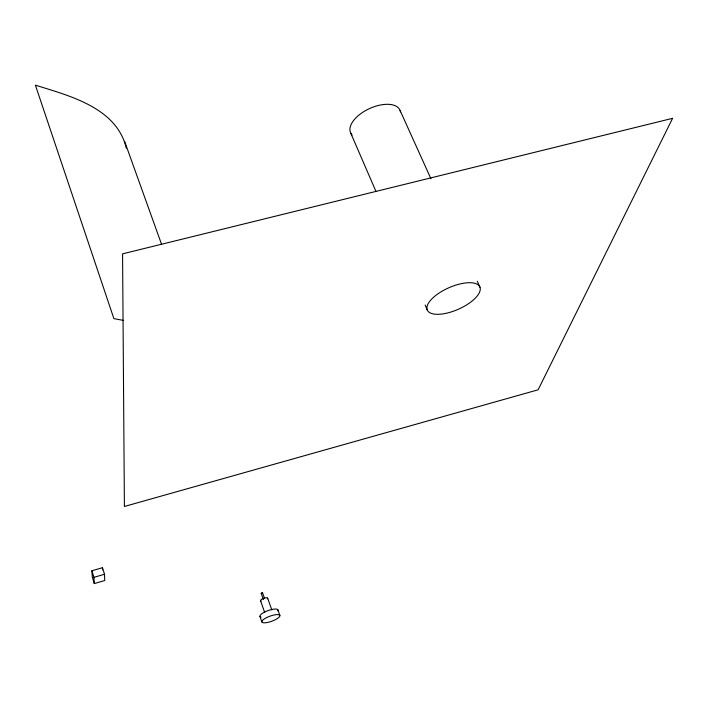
<?xml version="1.0" encoding="UTF-8"?>
<svg xmlns="http://www.w3.org/2000/svg" width="708" height="708" viewBox="0 0 708 708"><rect width="100%" height="100%" fill="white"/><g stroke="black" fill="none" stroke-linecap="round" stroke-linejoin="round"><path stroke-width="1.06" d="M261.172 593.295L262.588 592.853L261.19 593.269L263.385 599.623M94.297 583.578L93.943 577.339L104.501 574.268L102.465 567.71L91.934 570.763L92.297 577.055L94.297 583.578L104.74 580.533L104.501 574.268M123.484 320.414L113.882 318.618L35.4 85.164C69.827 95.89 116.652 107.758 126.307 148.131M400.082 110.475L430.951 178.779M477.254 281.235L479.98 287.262A28.701 11.744 -23.8 0 1 443.783 313.75A28.701 11.744 -23.8 0 1 436.995 294.51A28.701 11.744 -23.8 0 1 479.98 287.262M350.54 132.653L375.992 191.47M425.136 305.033L427.331 310.095M124.608 141.334L161.495 244.127M277.917 609.933L279.881 615.464A9.567 2.699 -19.9 0 1 267.137 622.544A9.567 2.699 -19.9 0 1 265.633 618.111A9.567 2.699 -19.9 0 1 279.881 615.464M267.642 598.127L271.81 609.924M262.588 592.897L264.491 598.295M260.544 600.694L264.686 612.5M259.96 616.429L261.898 621.978M91.934 570.763L93.943 577.339M102.465 567.71L102.554 569.816M261.031 617.164A9.549 2.726 -19.9 0 1 267.456 610.809A9.549 2.726 -19.9 0 1 277.819 610.747M261.163 601.03A3.779 1.106 -19.9 0 1 261.597 599.384A3.779 1.106 -19.9 0 1 266.181 597.773A3.779 1.106 -19.9 0 1 267.297 598.88M352.133 134.954A27.143 14.01 -24.8 0 1 368.771 108.926A27.143 14.01 -24.8 0 1 400.454 111.873M672.6 118.324L538.107 389.807L124.404 506.477L122.564 253.853L672.6 118.324"/></g></svg>
